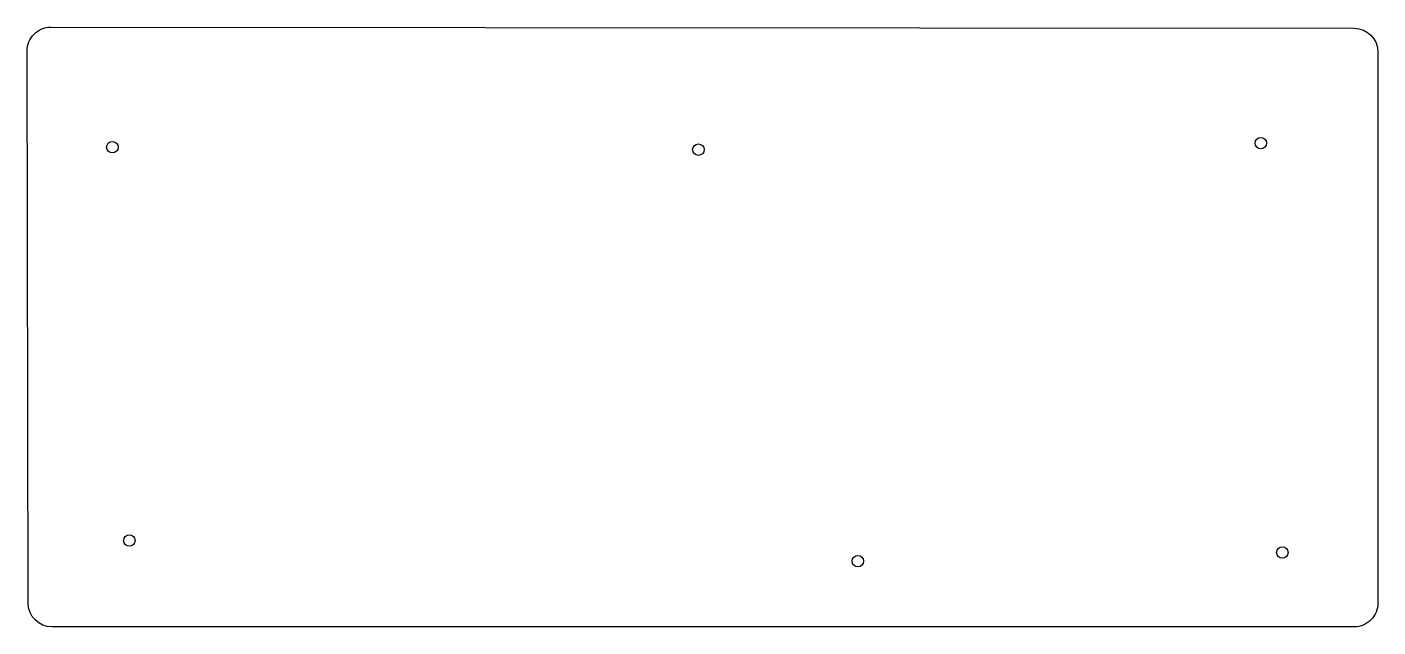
# Model space of a CAD drawing. Header units: millimetres. Extents: x -1 to 281, y -1 to 124.
import ezdxf

# ---------------------------------------------------------------- set-up
doc = ezdxf.new("R2010")
doc.units = ezdxf.units.MM
doc.layers.get('0').update_dxf_attribs({"linetype": 'CONTINUOUS'})

msp = doc.modelspace()

# ---------------------------------------------------------------- linework, layer by layer
msp.add_lwpolyline([(-1.18, 3.87), (-1.42, 119.18, -0.415068), (3.59, 124.19), (276.06, 123.94, -0.413952), (281.05, 118.94), (281.05, 3.88, -0.414214), (276.05, -1.12), (3.82, -1.12, -0.41362)], format="xyb", close=True)
for centre in [(16.43, 99.08), (138.96, 98.58), (256.54, 99.95), (19.98, 16.93), (261.05, 14.43), (172.31, 12.61)]:
    msp.add_circle(centre, 1.2)

doc.saveas('drawing.dxf')
